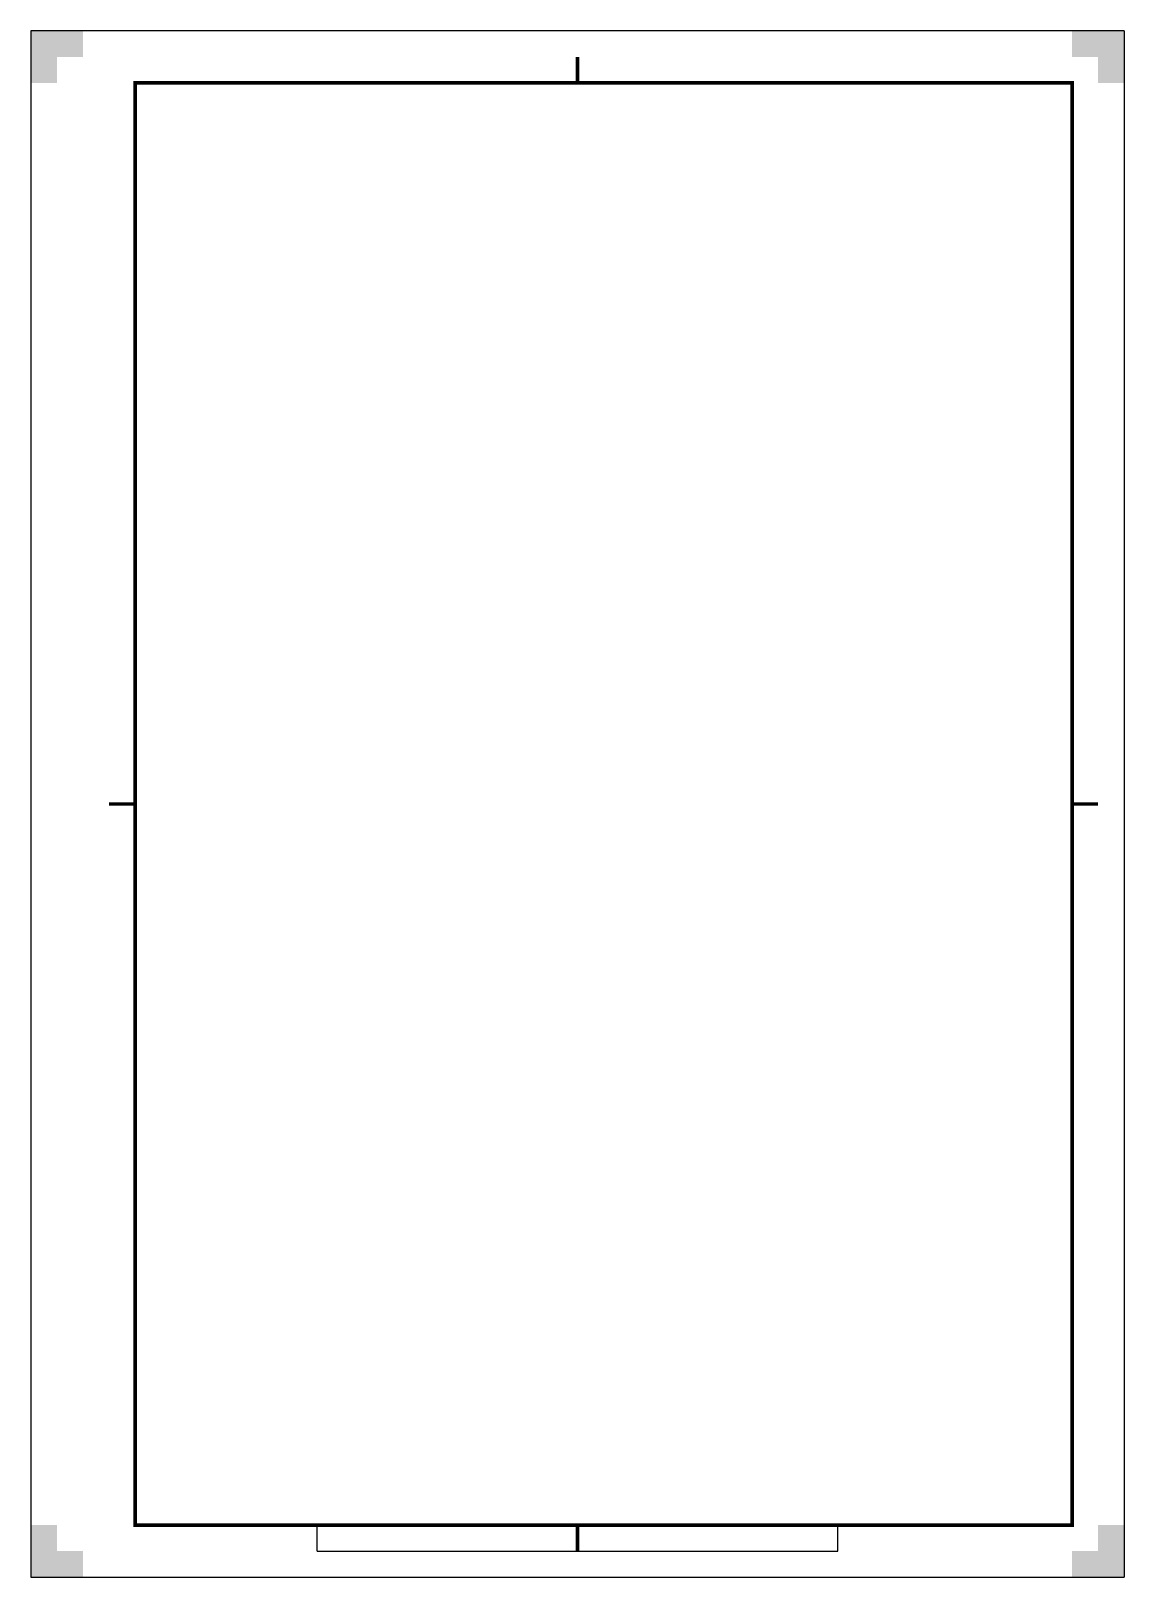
# Model space of a CAD drawing. Extents: x -20 to 190, y -10 to 287.
import ezdxf

# ---------------------------------------------------------------- set-up
doc = ezdxf.new("R2010")
doc.units = 0
doc.layers.add('to-xx-kader', color=7, linetype='CONTINUOUS', lineweight=25)
doc.layers.add('to-xx-snijrand', color=7, linetype='CONTINUOUS', lineweight=25)

msp = doc.modelspace()

# ---------------------------------------------------------------- hatches: boundary and pattern name
at = {"layer": 'to-xx-snijrand'}
for points in [[(-10, 287), (-20, 287), (-20, 277), (-15, 277), (-15, 282), (-10, 282)], [(190, 277), (190, 287), (180, 287), (180, 282), (185, 282), (185, 277)], [(180, -10), (190, -10), (190, 0), (185, 0), (185, -5), (180, -5)], [(-20, 0), (-20, -10), (-10, -10), (-10, -5), (-15, -5), (-15, 0)]]:
    msp.add_hatch(color=256, dxfattribs=at).paths.add_polyline_path(points)

# ---------------------------------------------------------------- linework, layer by layer
at = {"layer": 'to-xx-kader'}
for p, q in [((35, -5.02), (35, -0.02)), ((135, -5.02), (135, -0.02)), ((35, -5.02), (135, -5.02))]:
    msp.add_line(p, q, dxfattribs=at)
at = {"layer": 'to-xx-kader', "const_width": 0.7, "flags": 128}
for points in [[(85, 282), (85.02, 277)], [(-5, 138.5), (0.17, 138.5)], [(185, 138.5), (180, 138.5)], [(85, -5), (85, -0.02)]]:
    msp.add_lwpolyline(points, dxfattribs=at)
at = {"layer": 'to-xx-kader', "const_width": 0.7}
msp.add_lwpolyline([(0, 0), (180, 0), (180, 277), (0, 277)], close=True, dxfattribs=at)
at = {"layer": 'to-xx-snijrand'}
for p, q in [((190, 287), (-20, 287)), ((-20, 287), (-20, -10)), ((190, 287), (190, -10)), ((-20, -10), (190, -10))]:
    msp.add_line(p, q, dxfattribs=at)

doc.saveas('drawing.dxf')
